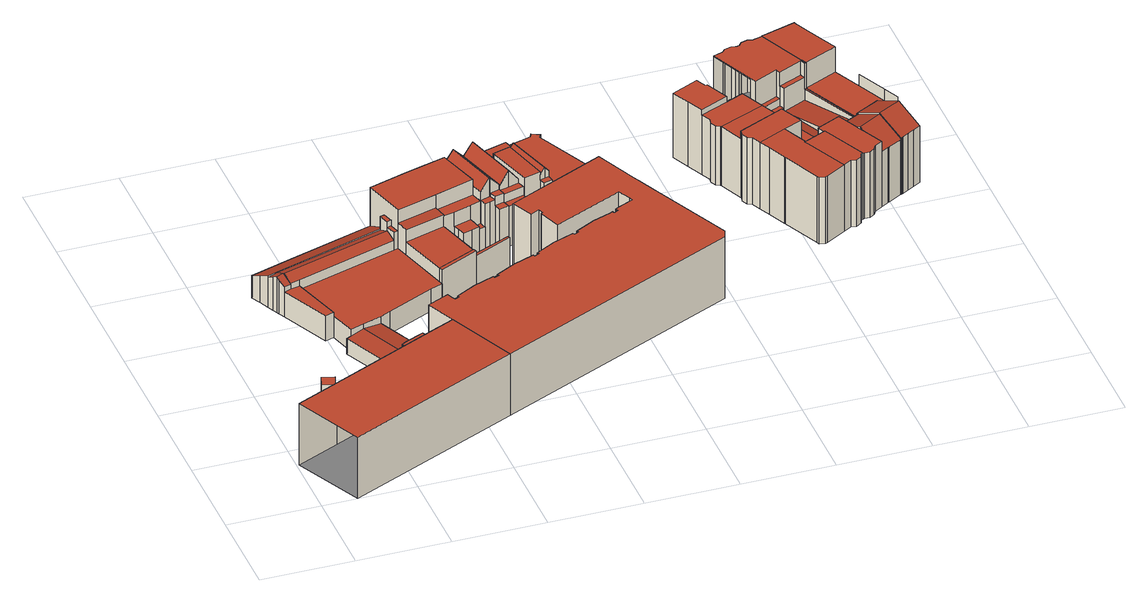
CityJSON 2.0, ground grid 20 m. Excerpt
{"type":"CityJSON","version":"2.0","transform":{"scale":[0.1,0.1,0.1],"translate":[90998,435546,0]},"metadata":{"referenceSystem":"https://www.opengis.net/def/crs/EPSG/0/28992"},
"CityObjects":{
"building1":{"type":"Building","attributes":{"TerrainHeight":3.89,"bron_tex":"UltraCAM-X 10cm juni 2008","voll_tex":"complete","bron_geo":"Lidar 15-30 punten - nov. 2008","status":"1","isWatertight":"1"},"geometry":[{"type":"MultiSurface","lod":"2","boundaries":[[[0,1,2,3]],[[4,5,6,7]],[[0,3,4,7]],[[3,2,5,4]],[[2,1,6,5]],[[1,0,7,6]]],"semantics":{"surfaces":[{"type":"RoofSurface"},{"type":"GroundSurface"},{"type":"WallSurface"}],"values":[0,1,2,2,2,2]}}]},
"building2":{"type":"Building","attributes":{"TerrainHeight":3.5,"bron_tex":"UltraCAM-X 10cm juni 2008","voll_tex":"complete","bron_geo":"Lidar 15-30 punten - nov. 2008","status":"1","isWatertight":"0"},"geometry":[{"type":"MultiSurface","lod":"2","boundaries":[[[8,9,10,11,12]],[[13,14,15,16,17,18]],[[19,20,21,22,23,24,25,26]],[[13,18,20,19]],[[18,17,21,20]],[[17,16,10,9]],[[16,15,25,27]],[[15,14,26,25]],[[28,12,29,30]],[[8,28,30,31]],[[12,11,24,23]],[[11,10,27,24]],[[9,8,22,21]]],"semantics":{"surfaces":[{"type":"RoofSurface"},{"type":"GroundSurface"},{"type":"WallSurface"}],"values":[0,0,1,2,2,2,2,2,2,2,2,2,2]}}]},
"building3":{"type":"Building","attributes":{"TerrainHeight":3.65,"bron_tex":"UltraCAM-X 10cm juni 2008","voll_tex":"complete","bron_geo":"Lidar 15-30 punten - nov. 2008","status":"1","isWatertight":"0"},"geometry":[{"type":"MultiSurface","lod":"2","boundaries":[[[32,33,34,35,36,37,38,39,40]],[[41,42,43,44,45]],[[46,30,29,47,48,49,50]],[[51,52,53,54,55]],[[56,57,58,59,60,61,62,63,64]],[[65,66,67,68]],[[69,70,71,72]],[[43,73,74,75,44]],[[76,77,31,30,46,78]],[[45,79,80,81]],[[79,82,83,80]],[[84,85,86,87,88,89,90,91,92,93,94,95,96,97,98,99,100,23,22]],[[39,38,94,101]],[[38,37,95,94]],[[37,36,96,95]],[[36,35,97,96]],[[35,102,46,50]],[[102,34,78,46]],[[34,33,87,86]],[[103,44,104]],[[43,42,105,106]],[[42,41,107,105]],[[50,49,98,97]],[[49,48,99,98]],[[48,47,100,99]],[[47,29,23,100]],[[54,53,33,32]],[[53,52,88,87]],[[52,51,108,88]],[[56,64,91,90]],[[64,63,92,91]],[[63,62,93,92]],[[62,61,109,93]],[[60,59,45,81]],[[59,58,41,45]],[[58,57,89,107]],[[57,56,90,89]],[[68,67,101,110]],[[67,66,40,39]],[[66,65,80,83]],[[69,72,61,60]],[[72,71,110,109]],[[71,70,65,68]],[[70,69,81,80]],[[44,111,104]],[[75,74,51,55]],[[74,73,112,108]],[[73,43,106,112]],[[76,78,86,85]],[[31,77,84,22]],[[77,76,85,84]],[[79,111,113]],[[83,114,32,40]],[[114,82,55,54]],[[82,79,113,75]]],"semantics":{"surfaces":[{"type":"RoofSurface"},{"type":"GroundSurface"},{"type":"WallSurface"}],"values":[0,0,0,0,0,0,0,0,0,0,0,1,2,2,2,2,2,2,2,2,2,2,2,2,2,2,2,2,2,2,2,2,2,2,2,2,2,2,2,2,2,2,2,2,2,2,2,2,2,2,2,2,2,2,2]}}]},
"building4":{"type":"Building","attributes":{"TerrainHeight":3.29,"bron_tex":"UltraCAM-X 10cm juni 2008","voll_tex":"complete","bron_geo":"Lidar 15-30 punten - nov. 2008","status":"1","isWatertight":"0"},"geometry":[{"type":"MultiSurface","lod":"2","boundaries":[[[115,116,117,118,119,120]],[[121,122,123,124,125,126,127]],[[128,129,130,131]],[[132,133,134,135,136]],[[137,138,139,140]],[[141,142,143,144]],[[145,146,147,148,149,150]],[[93,151,152,153,154,155,156,157,158,159,160,161,162,163,164,165,166,94]],[[120,119,154,167]],[[119,118,168,169]],[[118,117,121,127]],[[117,116,162,161]],[[127,126,170,168]],[[126,125,157,156]],[[125,124,158,157]],[[124,123,159,158]],[[123,122,160,159]],[[122,121,161,160]],[[128,131,134,133]],[[131,130,142,141]],[[130,129,94,171]],[[129,128,172,94]],[[136,135,163,162]],[[135,134,164,163]],[[133,132,173,172]],[[140,139,116,115]],[[139,138,132,136]],[[138,137,174,173]],[[141,144,165,164]],[[144,143,166,165]],[[143,142,171,166]],[[145,150,151,93]],[[150,149,152,151]],[[149,148,153,152]],[[148,147,167,153]],[[175,146,137,140]],[[147,175,115,120]],[[146,145,93,174]]],"semantics":{"surfaces":[{"type":"RoofSurface"},{"type":"GroundSurface"},{"type":"WallSurface"}],"values":[0,0,0,0,0,0,0,1,2,2,2,2,2,2,2,2,2,2,2,2,2,2,2,2,2,2,2,2,2,2,2,2,2,2,2,2,2,2]}}]},
"building5":{"type":"Building","attributes":{"TerrainHeight":3.24,"bron_tex":"UltraCAM-X 10cm juni 2008","voll_tex":"complete","bron_geo":"Lidar 15-30 punten - nov. 2008","status":"1","isWatertight":"0"},"geometry":[{"type":"MultiSurface","lod":"2","boundaries":[[[168,170,176,169]],[[156,155,154,177]],[[176,170,156,177]]],"semantics":{"surfaces":[{"type":"RoofSurface"},{"type":"GroundSurface"},{"type":"WallSurface"}],"values":[0,1,2]}}]},
"building6":{"type":"Building","attributes":{"TerrainHeight":3.44,"bron_tex":"UltraCAM-X 10cm juni 2008","voll_tex":"complete","bron_geo":"Lidar 15-30 punten - nov. 2008","status":"1","isWatertight":"0"},"geometry":[{"type":"MultiSurface","lod":"2","boundaries":[[[15,178,179,180,181,182,183,184,185,186,187,188,189,190,191,192,193,194,195,196,197,198,199,200,201,202,203,204,205,206,207,208,209,210,211,212,213,214,215,216,217,218,219,220,221,222,223,224,225,226,16]],[[227,228,229,230,231,25,24,232,233,234,235,236,237,238,239,240,241,242,243,244,245,246,247,248,249,250,251,252,253,254,255,256,257,258,259,260,261,262,263,264,265,266,267,268,269,270,271,272,273,274]],[[226,225,232,24]],[[225,224,233,232]],[[224,223,234,233]],[[223,222,235,234]],[[222,221,236,235]],[[221,220,237,236]],[[220,219,238,237]],[[219,218,239,238]],[[218,217,240,239]],[[217,216,241,240]],[[216,215,242,241]],[[215,214,243,242]],[[214,213,244,243]],[[213,212,245,244]],[[212,211,246,245]],[[211,210,247,246]],[[210,209,248,247]],[[209,208,249,248]],[[208,207,250,249]],[[207,206,251,250]],[[206,205,252,251]],[[205,204,253,252]],[[204,203,254,253]],[[203,202,255,254]],[[202,201,256,255]],[[201,200,257,256]],[[200,199,258,257]],[[199,198,259,258]],[[198,197,260,259]],[[197,196,261,260]],[[196,195,262,261]],[[195,194,263,262]],[[194,193,264,263]],[[193,192,265,264]],[[192,191,266,265]],[[191,190,267,266]],[[190,189,268,267]],[[189,188,269,268]],[[188,187,270,269]],[[187,186,271,270]],[[186,185,272,271]],[[185,184,275,276]],[[184,183,274,273]],[[183,182,227,274]],[[182,181,228,227]],[[181,180,229,228]],[[180,179,230,229]],[[179,178,231,230]],[[178,15,25,231]],[[15,16,27,25]],[[16,226,24,27]]],"semantics":{"surfaces":[{"type":"RoofSurface"},{"type":"GroundSurface"},{"type":"WallSurface"}],"values":[0,1,2,2,2,2,2,2,2,2,2,2,2,2,2,2,2,2,2,2,2,2,2,2,2,2,2,2,2,2,2,2,2,2,2,2,2,2,2,2,2,2,2,2,2,2,2,2,2,2,2,2,2]}}]},
"building7":{"type":"Building","attributes":{"TerrainHeight":3.12,"bron_tex":"UltraCAM-X 10cm juni 2008","voll_tex":"complete","bron_geo":"Lidar 15-30 punten - nov. 2008","status":"1","isWatertight":"0"},"geometry":[{"type":"MultiSurface","lod":"2","boundaries":[[[277,278,279,280]],[[281,282,283,284]],[[285,286,287,288,289]],[[290,291,292,293]],[[293,292,294,295]],[[153,296,297,298,299,177,154]],[[280,279,300,301]],[[279,278,298,297]],[[278,277,299,298]],[[284,283,302,303]],[[283,282,277,280]],[[282,281,289,288]],[[288,287,304,299]],[[287,286,177,304]],[[286,285,169,176]],[[290,293,305,153]],[[292,291,285,306]],[[291,290,153,154]],[[293,295,296,305]],[[295,294,307,296]],[[294,308,281,284]],[[308,292,306,289]]],"semantics":{"surfaces":[{"type":"RoofSurface"},{"type":"GroundSurface"},{"type":"WallSurface"}],"values":[0,0,0,0,0,1,2,2,2,2,2,2,2,2,2,2,2,2,2,2,2,2]}}]},
"building8":{"type":"Building","attributes":{"TerrainHeight":3.38,"bron_tex":"UltraCAM-X 10cm juni 2008","voll_tex":"complete","bron_geo":"Lidar 15-30 punten - nov. 2008","status":"1","isWatertight":"0"},"geometry":[{"type":"MultiSurface","lod":"2","boundaries":[[[301,300,309,310,311]],[[302,312,313,303]],[[314,315,316,317,318]],[[315,319,320,316]],[[296,321,322,323,297]],[[311,310,322,324]],[[310,309,323,322]],[[309,300,297,323]],[[313,312,324,325]],[[312,302,301,311]],[[315,314,321,326]],[[314,318,327,321]],[[318,317,325,327]],[[317,316,328,313]],[[319,315,326,296]],[[316,320,303,328]],[[320,319,296,307]]],"semantics":{"surfaces":[{"type":"RoofSurface"},{"type":"GroundSurface"},{"type":"WallSurface"}],"values":[0,0,0,0,1,2,2,2,2,2,2,2,2,2,2,2,2]}}]},
"building9":{"type":"Building","attributes":{"TerrainHeight":3.52,"bron_tex":"UltraCAM-X 10cm juni 2008","voll_tex":"complete","bron_geo":"Lidar 15-30 punten - nov. 2008","status":"1","isWatertight":"0"},"geometry":[{"type":"MultiSurface","lod":"2","boundaries":[[[329,330,331,332]],[[333,334,335,336]],[[337,338,339,340]],[[336,335,341,342]],[[343,344,345,346]],[[321,347,348,349,350,322]],[[343,346,347,321]],[[346,345,351,347]],[[344,343,321,327]],[[332,331,348,352]],[[331,330,349,348]],[[330,329,350,349]],[[333,336,353,354]],[[335,334,329,355]],[[337,340,354,344]],[[340,339,334,333]],[[339,338,322,350]],[[338,337,327,322]],[[336,342,345,353]],[[342,341,352,351]],[[341,335,355,332]]],"semantics":{"surfaces":[{"type":"RoofSurface"},{"type":"GroundSurface"},{"type":"WallSurface"}],"values":[0,0,0,0,0,1,2,2,2,2,2,2,2,2,2,2,2,2,2,2,2]}}]},
"building10":{"type":"Building","attributes":{"TerrainHeight":3.65,"bron_tex":"UltraCAM-X 10cm juni 2008","voll_tex":"complete","bron_geo":"Lidar 15-30 punten - nov. 2008","status":"1","isWatertight":"0"},"geometry":[{"type":"MultiSurface","lod":"2","boundaries":[[[356,357,276,275,358,359,360,361,362]],[[363,364,365,366,367,273,272,348,347]],[[356,362,363,347]],[[362,361,364,363]],[[361,360,365,364]],[[360,359,366,365]],[[359,358,367,366]],[[358,275,273,367]],[[276,357,348,272]],[[357,356,347,348]]],"semantics":{"surfaces":[{"type":"RoofSurface"},{"type":"GroundSurface"},{"type":"WallSurface"}],"values":[0,1,2,2,2,2,2,2,2,2]}}]},
"building11":{"type":"Building","attributes":{"TerrainHeight":3.49,"bron_tex":"UltraCAM-X 10cm juni 2008","voll_tex":"complete","bron_geo":"Lidar 15-30 punten - nov. 2008","status":"1","isWatertight":"0"},"geometry":[{"type":"MultiSurface","lod":"2","boundaries":[[[368,369,370,371,372,373,374]],[[375,376,377,378,379,380,381]],[[368,374,379,378]],[[374,373,382,383]],[[373,372,381,380]],[[372,371,375,381]]],"semantics":{"surfaces":[{"type":"RoofSurface"},{"type":"GroundSurface"},{"type":"WallSurface"}],"values":[0,1,2,2,2,2]}}]},
"building12":{"type":"Building","attributes":{"TerrainHeight":3.26,"bron_tex":"UltraCAM-X 10cm juni 2008","voll_tex":"complete","bron_geo":"Lidar 15-30 punten - nov. 2008","status":"1","isWatertight":"0"},"geometry":[{"type":"MultiSurface","lod":"2","boundaries":[[[382,384,385,386,387,388,389,390,383]],[[379,391,392,393,394,395,396,397,380]],[[383,390,391,379]],[[390,389,392,391]],[[388,387,394,393]],[[387,386,395,394]],[[386,385,396,395]],[[385,384,397,396]],[[384,382,380,397]]],"semantics":{"surfaces":[{"type":"RoofSurface"},{"type":"GroundSurface"},{"type":"WallSurface"}],"values":[0,1,2,2,2,2,2,2,2]}}]},
"building13":{"type":"Building","attributes":{"TerrainHeight":3.27,"bron_tex":"UltraCAM-X 10cm juni 2008","voll_tex":"complete","bron_geo":"Lidar 15-30 punten - nov. 2008","status":"1","isWatertight":"0"},"geometry":[{"type":"MultiSurface","lod":"2","boundaries":[[[389,388,398,399]],[[393,392,400,401]],[[389,399,400,392]],[[398,388,393,401]]],"semantics":{"surfaces":[{"type":"RoofSurface"},{"type":"GroundSurface"},{"type":"WallSurface"}],"values":[0,1,2,2]}}]},
"building14":{"type":"Building","attributes":{"TerrainHeight":3.62,"bron_tex":"UltraCAM-X 10cm juni 2008","voll_tex":"complete","bron_geo":"Lidar 15-30 punten - nov. 2008","status":"1","isWatertight":"0"},"geometry":[{"type":"MultiSurface","lod":"2","boundaries":[[[402,403,404,405,406,407,408,409,410,411,412,413,414]],[[415,416,417,418,419,420,421,422,423,424,425,426,427]],[[402,414,416,415]],[[411,410,420,419]],[[410,409,421,420]],[[409,408,422,421]],[[408,407,423,422]],[[407,406,424,423]],[[406,405,425,424]],[[405,404,426,425]],[[404,403,427,426]]],"semantics":{"surfaces":[{"type":"RoofSurface"},{"type":"GroundSurface"},{"type":"WallSurface"}],"values":[0,1,2,2,2,2,2,2,2,2,2]}}]},
"building15":{"type":"Building","attributes":{"TerrainHeight":3.63,"bron_tex":"UltraCAM-X 10cm juni 2008","voll_tex":"complete","bron_geo":"Lidar 15-30 punten - nov. 2008","status":"1","isWatertight":"0"},"geometry":[{"type":"MultiSurface","lod":"2","boundaries":[[[428,429,430,431,432,433,403,402,434]],[[401,400,435,415,427,436,437,438,439]],[[431,430,439,438]],[[430,429,401,439]],[[429,428,399,398]],[[428,434,435,400]],[[434,402,415,435]],[[403,433,436,427]],[[433,432,437,436]],[[432,431,438,437]]],"semantics":{"surfaces":[{"type":"RoofSurface"},{"type":"GroundSurface"},{"type":"WallSurface"}],"values":[0,1,2,2,2,2,2,2,2,2]}}]},
"building16":{"type":"Building","attributes":{"TerrainHeight":3.68,"bron_tex":"UltraCAM-X 10cm juni 2008","voll_tex":"complete","bron_geo":"Lidar 15-30 punten - nov. 2008","status":"1","isWatertight":"0"},"geometry":[{"type":"MultiSurface","lod":"2","boundaries":[[[414,413,412,411,440,441,442,443,444,445]],[[416,446,447,448,449,450,451,419,418,417]],[[414,445,446,416]],[[445,444,452,453]],[[444,443,448,447]],[[443,442,449,448]],[[442,441,450,449]],[[441,440,451,450]],[[440,411,419,451]]],"semantics":{"surfaces":[{"type":"RoofSurface"},{"type":"GroundSurface"},{"type":"WallSurface"}],"values":[0,1,2,2,2,2,2,2,2]}}]},
"building17":{"type":"Building","attributes":{"TerrainHeight":3.8,"bron_tex":"UltraCAM-X 10cm juni 2008","voll_tex":"complete","bron_geo":"Lidar 15-30 punten - nov. 2008","status":"1","isWatertight":"0"},"geometry":[{"type":"MultiSurface","lod":"2","boundaries":[[[453,452,454,455,456,457,458,459,460]],[[461,462,463,464,465,466,447,446,467]],[[468,469,470,462]],[[460,459,461,467]],[[459,458,471,472]],[[458,457,463,462]],[[457,456,464,463]],[[456,455,465,464]],[[455,454,466,465]],[[454,452,447,466]],[[453,460,467,446]]],"semantics":{"surfaces":[{"type":"RoofSurface"},{"type":"GroundSurface"},{"type":"WallSurface"}],"values":[0,1,2,2,2,2,2,2,2,2,2]}}]},
"building18":{"type":"Building","attributes":{"TerrainHeight":3.2,"bron_tex":"UltraCAM-X 10cm juni 2008","voll_tex":"complete","bron_geo":"Lidar 15-30 punten - nov. 2008","status":"1","isWatertight":"0"},"geometry":[{"type":"MultiSurface","lod":"2","boundaries":[[[473,474,475,476]],[[477,478,479,480]],[[481,482,483,484]],[[485,486,487,488]],[[489,490,491,492,493]],[[494,495,496,497]],[[498,499,490,489]],[[500,501,502,503,504,505,506,507,508,509,510,511,512,513,514,515,516,517]],[[518,519,520,521,522,523,524,525,526,527,528,529,530,531]],[[500,517,524,523]],[[517,516,525,524]],[[516,515,526,525]],[[515,514,527,526]],[[514,513,528,527]],[[513,512,529,528]],[[512,511,530,529]],[[511,510,531,530]],[[510,509,518,531]],[[507,506,473,476]],[[506,505,480,479]],[[505,504,477,480]],[[504,503,484,483]],[[503,502,481,484]],[[502,501,522,532]],[[501,500,533,534]],[[475,474,535,520]],[[474,473,497,496]],[[479,478,494,497]],[[478,477,488,487]],[[483,482,485,488]],[[482,481,532,536]],[[487,537,493]],[[538,486,498]],[[486,485,536,539]],[[489,537,540]],[[493,541,494]],[[492,491,542,543]],[[491,490,544,542]],[[496,495,543,535]],[[495,541,492]],[[538,489,540]],[[490,499,521,544]],[[499,498,539,521]]],"semantics":{"surfaces":[{"type":"RoofSurface"},{"type":"GroundSurface"},{"type":"WallSurface"}],"values":[0,0,0,0,0,0,0,0,1,2,2,2,2,2,2,2,2,2,2,2,2,2,2,2,2,2,2,2,2,2,2,2,2,2,2,2,2,2,2,2,2,2,2]}}]},
"building19":{"type":"Building","attributes":{"TerrainHeight":3.78,"bron_tex":"UltraCAM-X 10cm juni 2008","voll_tex":"complete","bron_geo":"Lidar 15-30 punten - nov. 2008","status":"1","isWatertight":"0"},"geometry":[{"type":"MultiSurface","lod":"2","boundaries":[[[545,546,547,548,549]],[[547,469,468,550,551,552,553,548]],[[461,554,555,556,557,558,462]],[[545,549,555,554]],[[547,546,461,559]],[[546,545,554,461]],[[553,552,557,556]],[[552,551,558,557]],[[551,550,560,558]],[[550,468,462,560]],[[469,547,559,470]]],"semantics":{"surfaces":[{"type":"RoofSurface"},{"type":"GroundSurface"},{"type":"WallSurface"}],"values":[0,0,1,2,2,2,2,2,2,2,2]}}]},
"building20":{"type":"Building","attributes":{"TerrainHeight":3.5,"bron_tex":"UltraCAM-X 10cm juni 2008","voll_tex":"complete","bron_geo":"Lidar 15-30 punten - nov. 2008","status":"1","isWatertight":"0"},"geometry":[{"type":"MultiSurface","lod":"2","boundaries":[[[561,562,563,564,565]],[[562,566,567,568,569,570,571,563]],[[555,572,573,574,575,576,556]],[[565,564,573,572]],[[562,561,549,548]],[[561,565,572,555]],[[571,570,575,574]],[[570,569,577,575]],[[569,568,576,577]],[[568,567,578,576]],[[567,566,556,578]],[[566,562,548,553]]],"semantics":{"surfaces":[{"type":"RoofSurface"},{"type":"GroundSurface"},{"type":"WallSurface"}],"values":[0,0,1,2,2,2,2,2,2,2,2,2]}}]},
"building21":{"type":"Building","attributes":{"TerrainHeight":3.15,"bron_tex":"UltraCAM-X 10cm juni 2008","voll_tex":"complete","bron_geo":"Lidar 15-30 punten - nov. 2008","status":"1","isWatertight":"0"},"geometry":[{"type":"MultiSurface","lod":"2","boundaries":[[[579,580,581,582,583,584]],[[585,586,587,588,589,590,591]],[[518,592,593,594,595,596,597,520,519]],[[598,599,600,601]],[[599,598,602,595]],[[603,604,595,596]],[[585,591,592,518]],[[591,590,593,592]],[[590,589,594,593]],[[589,588,605,594]],[[588,587,579,584]],[[587,586,508,507]],[[586,585,509,508]],[[584,583,595,605]],[[582,581,606,607]],[[581,580,520,597]],[[580,579,476,475]]],"semantics":{"surfaces":[{"type":"RoofSurface"},{"type":"GroundSurface"},{"type":"WallSurface"}],"values":[0,0,1,2,2,2,2,2,2,2,2,2,2,2,2,2,2]}}]},
"building22":{"type":"Building","attributes":{"TerrainHeight":3.21,"bron_tex":"UltraCAM-X 10cm juni 2008","voll_tex":"complete","bron_geo":"Lidar 15-30 punten - nov. 2008","status":"1","isWatertight":"0"},"geometry":[{"type":"MultiSurface","lod":"2","boundaries":[[[606,608,609,607]],[[597,596,610,611]],[[612,603,596,610]],[[609,608,611,610]],[[608,606,597,611]]],"semantics":{"surfaces":[{"type":"RoofSurface"},{"type":"GroundSurface"},{"type":"WallSurface"}],"values":[0,1,2,2,2]}}]}
},
"vertices":[
[122,347,35],[147,338,35],[156,364,35],[130,372,35],[130,372,0],[156,364,0],[147,338,0],[122,347,0],
[300,379,70],[335,300,70],[386,323,70],[358,387,70],[351,403,70],[6,149,146],[75,1,146],[453,173,146],[386,323,146],[335,300,146],[98,191,146],[6,149,0],[98,191,0],[335,300,0],[300,379,0],[351,403,0],[358,387,0],[453,173,0],[75,1,0],[386,323,0],[311,385,70],[351,403,35],[311,385,41],[300,379,39],
[182,650,52],[215,541,52],[232,485,52],[302,509,52],[324,518,52],[426,565,52],[452,575,52],[411,720,52],[402,717,52],[128,682,72],[134,670,79],[138,661,84],[155,669,84],[149,689,74],[261,495,41],[330,448,35],[325,458,35],[303,506,35],[302,509,35],[148,640,60],[196,535,60],[215,541,60],[182,650,60],[162,645,60],[109,724,53],[119,703,64],[128,682,75],[149,689,75],[389,761,76],[399,764,76],[385,810,53],[289,780,53],[200,753,53],[396,739,93],[402,717,93],[411,720,93],[405,742,93],[389,761,106],[396,739,106],[405,742,106],[399,764,106],[141,654,80],[148,640,72],[162,645,71],[221,480,36],[272,368,36],[232,485,37],[156,667,84],[396,739,84],[389,761,74],[162,645,74],[402,717,74],[272,368,0],[221,480,0],[232,485,0],[215,541,0],[196,535,0],[119,703,0],[109,724,0],[200,753,0],[289,780,0],[385,810,0],[452,575,0],[426,565,0],[324,518,0],[302,509,0],[303,506,0],[325,458,0],[330,448,0],[411,720,0],[261,495,52],[151,684,76],[155,669,83],[134,670,0],[138,661,0],[128,682,0],[148,640,0],[399,764,0],[405,742,0],[155,668,83],[141,654,0],[156,667,83],[182,650,74],
[498,744,108],[506,718,108],[530,724,108],[568,736,108],[591,743,108],[584,769,108],[530,724,74],[534,711,74],[539,695,74],[559,701,74],[576,707,74],[572,722,74],[568,736,74],[450,584,85],[452,575,85],[537,615,85],[534,622,85],[419,693,83],[450,584,83],[534,622,83],[510,705,83],[506,718,83],[411,719,113],[419,693,111],[506,718,111],[498,744,113],[534,622,73],[537,615,73],[620,653,73],[618,659,73],[385,810,144],[411,719,144],[584,769,144],[557,860,144],[515,848,144],[471,836,144],[471,836,0],[515,848,0],[557,860,0],[591,743,0],[568,736,0],[572,722,0],[576,707,0],[559,701,0],[539,695,0],[534,711,0],[530,724,0],[506,718,0],[510,705,0],[534,622,0],[618,659,0],[620,653,0],[584,769,0],[568,736,55],[591,743,55],[572,722,55],[537,615,0],[450,584,0],[419,693,0],[411,719,0],[498,744,144],
[595,728,55],[595,728,0],
[984,415,146],[991,435,146],[911,608,146],[905,621,146],[889,656,146],[883,669,146],[843,760,146],[757,720,146],[629,662,146],[631,658,146],[651,615,146],[670,624,146],[675,614,146],[671,612,146],[689,564,146],[839,632,146],[852,604,146],[855,597,146],[824,583,146],[814,578,146],[816,573,146],[817,572,146],[807,566,146],[805,571,146],[799,568,146],[760,554,146],[717,531,146],[719,527,146],[715,525,146],[709,522,146],[707,526,146],[661,509,146],[619,486,146],[621,482,146],[615,479,146],[610,477,146],[609,481,146],[563,464,146],[520,441,146],[523,437,146],[512,433,146],[510,437,146],[465,420,146],[422,397,146],[424,393,146],[414,388,146],[410,395,146],[405,408,146],[358,387,146],[889,656,0],[905,621,0],[911,608,0],[991,435,0],[984,415,0],[405,408,0],[410,395,0],[414,388,0],[424,393,0],[422,397,0],[465,420,0],[510,437,0],[512,433,0],[523,437,0],[520,441,0],[563,464,0],[609,481,0],[610,477,0],[615,479,0],[621,482,0],[619,486,0],[661,509,0],[707,526,0],[709,522,0],[715,525,0],[719,527,0],[717,531,0],[760,554,0],[799,568,0],[805,571,0],[807,566,0],[817,572,0],[816,573,0],[814,578,0],[824,583,0],[855,597,0],[852,604,0],[839,632,0],[689,564,0],[671,612,0],[675,614,0],[670,624,0],[651,615,0],[631,658,0],[629,662,0],[757,720,0],[843,760,0],[883,669,0],[843,760,110],[757,720,110],
[619,735,97],[623,719,97],[643,725,97],[638,740,97],[614,750,118],[619,735,118],[638,740,118],[634,756,118],[591,743,110],[595,728,110],[607,731,110],[619,735,110],[614,750,110],[557,860,130],[591,743,130],[612,750,154],[578,867,154],[634,756,130],[599,873,130],[599,873,0],[643,725,0],[623,719,0],[619,735,0],[643,725,95],[638,740,95],[638,740,115],[634,756,115],[607,731,0],[578,867,0],[612,750,110],[634,756,0],[614,750,152],
[688,737,95],[685,749,95],[684,753,95],[684,753,115],[679,769,115],[644,886,125],[622,879,154],[656,762,154],[679,769,124],[655,849,125],[599,873,125],[634,756,125],[644,886,0],[685,749,0],[688,737,0],[684,753,0],[679,769,0],[622,879,0],[655,849,0],[656,762,115],
[721,759,119],[725,746,119],[743,751,119],[740,764,119],[693,860,135],[721,759,131],[731,762,144],[701,862,144],[655,849,138],[685,749,138],[721,759,138],[693,860,138],[740,764,133],[710,865,133],[644,886,120],[655,849,120],[710,865,120],[699,902,120],[699,902,0],[743,751,0],[725,746,0],[721,759,0],[710,865,0],[740,764,0],[701,862,120],[693,860,120],[731,762,119],
[699,902,110],[743,751,110],[829,789,110],[773,910,110],[778,918,110],[760,927,110],[756,918,110],[756,918,0],[760,927,0],[778,918,0],[773,910,0],[829,789,0],
[1122,914,153],[1118,913,153],[1108,934,153],[1050,908,153],[1067,870,153],[1083,835,153],[1145,863,153],[1050,908,0],[1108,934,0],[1118,913,0],[1122,914,0],[1145,863,0],[1083,835,0],[1067,870,0],[1083,835,141],[1145,863,140],
[1093,813,141],[1091,804,141],[1097,790,141],[1105,786,141],[1106,785,141],[1207,830,139],[1184,881,139],[1184,881,0],[1207,830,0],[1106,785,0],[1105,786,0],[1097,790,0],[1091,804,0],[1093,813,0],
[1129,734,141],[1230,780,139],[1230,780,0],[1129,734,0],
[1213,712,158],[1152,684,158],[1163,660,158],[1181,621,158],[1182,619,158],[1219,537,158],[1221,532,158],[1234,529,158],[1238,531,158],[1282,556,158],[1239,648,158],[1234,657,158],[1237,658,158],[1213,712,0],[1237,658,0],[1234,657,0],[1239,648,0],[1282,556,0],[1238,531,0],[1234,529,0],[1221,532,0],[1219,537,0],[1182,619,0],[1181,621,0],[1163,660,0],[1152,684,0],
[1230,780,158],[1129,734,158],[1130,731,158],[1128,722,158],[1134,709,158],[1143,704,158],[1253,730,158],[1253,730,0],[1143,704,0],[1134,709,0],[1128,722,0],[1130,731,0],
[1299,566,158],[1310,564,158],[1322,572,158],[1326,581,158],[1330,583,158],[1285,680,158],[1285,680,0],[1330,583,0],[1326,581,0],[1322,572,0],[1310,564,0],[1299,566,0],[1330,583,156],[1285,680,156],
[1334,585,156],[1345,584,156],[1357,592,156],[1362,601,156],[1379,611,156],[1328,721,156],[1277,697,156],[1328,721,0],[1379,611,0],[1362,601,0],[1357,592,0],[1345,584,0],[1334,585,0],[1277,697,0],[1379,611,131],[1357,658,157],[1357,658,0],[1379,611,136],[1328,721,134],
[1341,959,64],[1399,833,64],[1402,834,64],[1344,960,64],[1285,947,91],[1290,936,91],[1341,959,91],[1336,970,91],[1230,933,61],[1235,924,61],[1285,947,61],[1281,957,61],[1235,924,44],[1240,912,44],[1290,936,44],[1285,947,44],[1265,924,46],[1324,797,46],[1332,801,43],[1349,809,38],[1290,936,38],[1290,936,37],[1349,809,55],[1399,833,55],[1341,959,37],[1240,912,38],[1298,785,38],[1181,1044,124],[1224,946,124],[1230,933,124],[1281,957,124],[1285,947,124],[1336,970,124],[1341,959,124],[1344,960,124],[1338,974,124],[1293,1076,124],[1271,1070,124],[1261,1073,124],[1247,1069,124],[1241,1061,124],[1233,1059,124],[1224,1062,124],[1209,1058,124],[1202,1050,124],[1293,1076,0],[1338,974,0],[1402,834,0],[1298,785,0],[1224,946,0],[1181,1044,0],[1202,1050,0],[1209,1058,0],[1224,1062,0],[1233,1059,0],[1241,1061,0],[1247,1069,0],[1261,1073,0],[1271,1070,0],[1230,933,0],[1181,1044,122],[1224,946,122],[1399,833,0],[1235,924,0],[1273,928,44],[1257,920,44],[1240,912,0],[1265,924,44],[1295,925,38],[1332,801,0],[1349,809,0],[1324,797,0],
[1326,725,129],[1328,721,131],[1353,666,161],[1404,695,161],[1379,750,131],[1396,621,131],[1399,623,131],[1428,639,131],[1430,640,131],[1326,725,0],[1379,750,0],[1430,640,0],[1428,639,0],[1399,623,0],[1353,666,0],[1396,621,0],
[1379,750,134],[1404,695,164],[1453,722,164],[1428,778,134],[1377,754,131],[1430,640,134],[1432,641,134],[1434,642,134],[1448,650,134],[1462,658,134],[1478,667,134],[1377,754,0],[1428,778,0],[1478,667,0],[1462,658,0],[1434,642,0],[1448,650,0],[1432,641,0],
[1344,960,65],[1402,834,65],[1433,849,65],[1474,868,65],[1445,932,65],[1416,993,65],[1293,1076,125],[1338,974,125],[1344,960,125],[1416,993,125],[1384,1063,125],[1369,1095,125],[1368,1098,125],[1368,1098,0],[1369,1095,0],[1384,1063,0],[1445,932,0],[1474,868,0],[1433,849,0],[1417,991,53],[1445,932,53],[1445,932,52],[1417,991,52],[1417,991,0],[1474,868,92],[1445,932,92],[1416,993,0],[1433,849,32],[1474,868,32],
[1449,816,32],[1490,833,32],[1490,833,0],[1449,816,0],[1490,833,92]
]}
